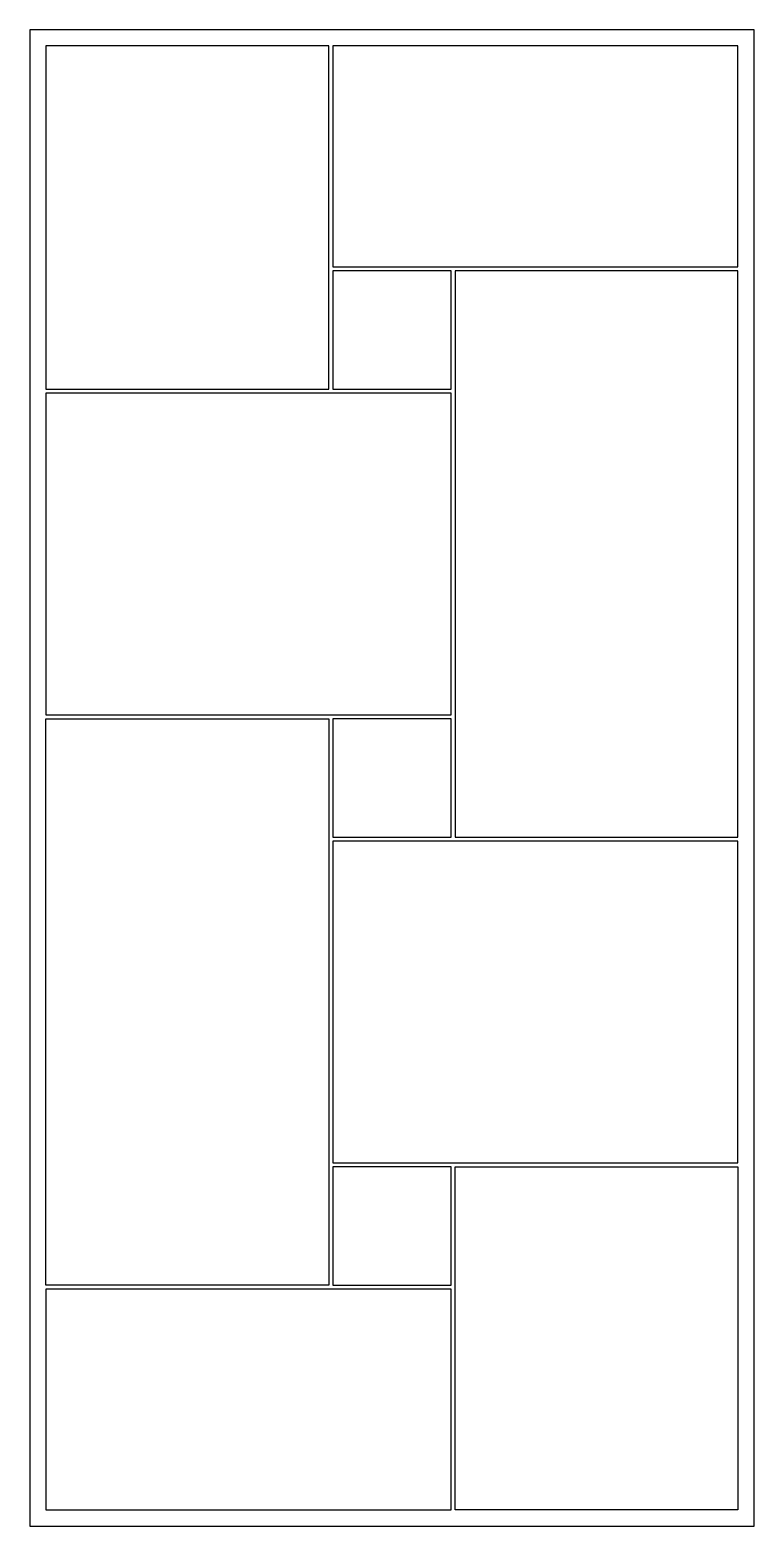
# Model space of a CAD drawing. Header units: millimetres. Extents: x 137 to 1038, y 65 to 1927.
import ezdxf

# ---------------------------------------------------------------- set-up
doc = ezdxf.new("R2010")
doc.units = ezdxf.units.MM
doc.layers.add('Layer 01', color=1, linetype='Continuous')

msp = doc.modelspace()

# ---------------------------------------------------------------- linework, layer by layer
at = {"layer": 'Layer 01'}
for points in [[(137, 65.5), (1037.9, 65.5), (1037.9, 1926.6), (137, 1926.6)], [(157, 1479.8), (508.9, 1479.8), (508.9, 1906.6), (157, 1906.6)], [(513.9, 1906.6), (513.9, 1632), (1017.9, 1632), (1017.9, 1906.6)], [(513.9, 1627), (513.9, 1479.8), (661.1, 1479.8), (661.1, 1627)], [(1017.9, 1627), (666.1, 1627), (666.1, 922.4), (1017.9, 922.4)], [(157, 1074.6), (661.1, 1074.6), (661.1, 1474.8), (157, 1474.8)], [(508.9, 365.1), (157, 365.1), (157, 1069.6), (508.9, 1069.6)], [(513.9, 1069.6), (513.9, 922.4), (661.1, 922.4), (661.1, 1069.6)], [(1017.9, 517.3), (1017.9, 917.4), (513.9, 917.4), (513.9, 517.3)], [(661.1, 365.1), (661.1, 512.3), (513.9, 512.3), (513.9, 365.1)], [(666.1, 512.3), (1017.9, 512.3), (1017.9, 85.5), (666.1, 85.5)], [(157, 85.5), (661.1, 85.5), (661.1, 360.1), (157, 360.1)]]:
    msp.add_lwpolyline(points, close=True, dxfattribs=at)

doc.saveas('drawing.dxf')
